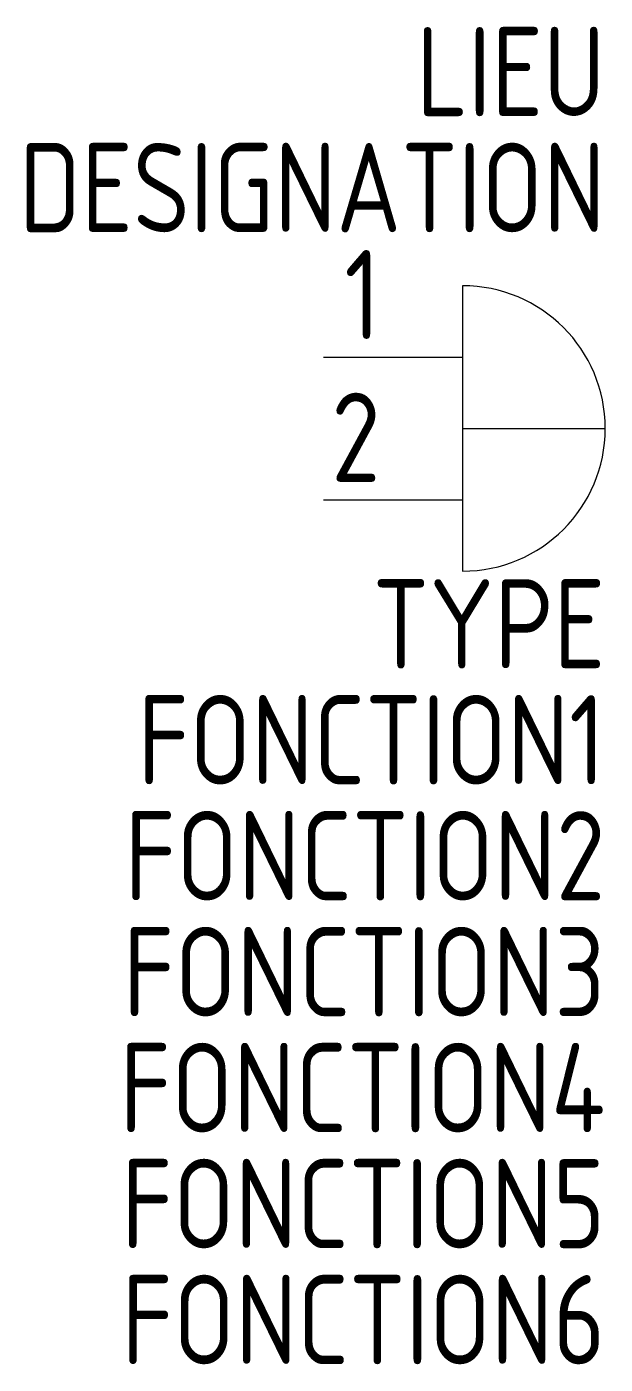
# Model space of a CAD drawing. Extents: x -1593 to -1576.7, y -907.8 to -870.3.
import ezdxf
from ezdxf.enums import TextEntityAlignment as Align

# ---------------------------------------------------------------- set-up
doc = ezdxf.new("R2010")
doc.units = 0
for name, color, linetype in [('SYMB_FIL', 3, 'CONTINUOUS'), ('SYMB_TXT_CONTACT', 2, 'CONTINUOUS'), ('SYMB_TXT_NOM', 3, 'CONTINUOUS')]:
    doc.layers.add(name, color=color, linetype=linetype)
doc.styles.add('NET2_5', font='isocp.shx', dxfattribs={"width": 0.9, "height": 2.5})

msp = doc.modelspace()

# ---------------------------------------------------------------- linework, layer by layer
at = {"layer": 'SYMB_FIL'}
for p, q in [((-1580.734, -877.593), (-1580.734, -885.593)), ((-1584.634, -879.593), (-1580.734, -879.593)), ((-1580.734, -881.593), (-1576.734, -881.593)), ((-1584.634, -883.593), (-1580.734, -883.593))]:
    msp.add_line(p, q, dxfattribs=at)
msp.add_arc((-1580.734, -881.593), 4, 270, 90, dxfattribs=at)

# ---------------------------------------------------------------- texts
at = {"layer": 'SYMB_TXT_CONTACT', "style": 'NET2_5', "width": 0.9, "flags": 8}
for tag, text, p in [('1', 'X1', (-1583.034, -879.093)), ('2', 'X2', (-1583.034, -883.093))]:
    msp.add_attdef(tag, text=text, height=2.5, dxfattribs=at).set_placement(p, align=Align.RIGHT)
at = {"layer": 'SYMB_TXT_NOM', "style": 'NET2_5', "width": 0.9, "flags": 8}
for tag, text, p in [('LIEU', '', (-1576.734, -872.843)), ('DESIGNATION', 'H?', (-1576.734, -876.093)), ('TYPE', '', (-1576.734, -888.32)), ('FONCTION1', '', (-1576.734, -891.57)), ('FONCTION2', '', (-1576.734, -894.82)), ('FONCTION3', '', (-1576.734, -898.07)), ('FONCTION4', '', (-1576.734, -901.32)), ('FONCTION5', '', (-1576.734, -904.57)), ('FONCTION6', '', (-1576.734, -907.82))]:
    msp.add_attdef(tag, text=text, height=2.5, dxfattribs=at).set_placement(p, align=Align.RIGHT)

doc.saveas('drawing.dxf')
